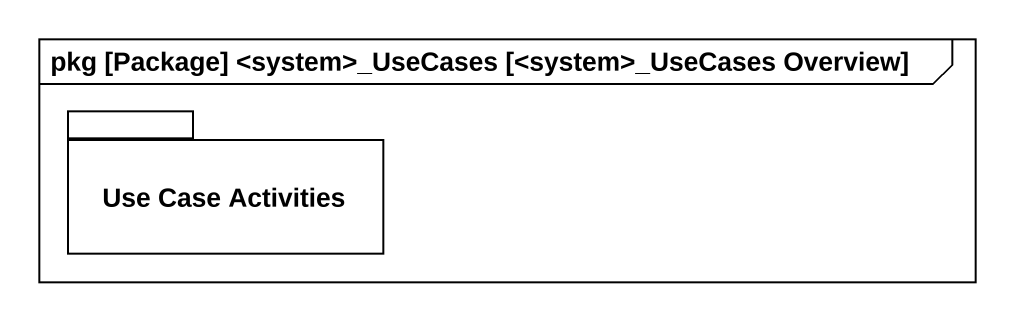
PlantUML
@startuml
mainframe pkg [Package] <system>_UseCases [<system>_UseCases Overview]
package "Use Case Activities" as Use_Case_Activities {
}
@enduml
